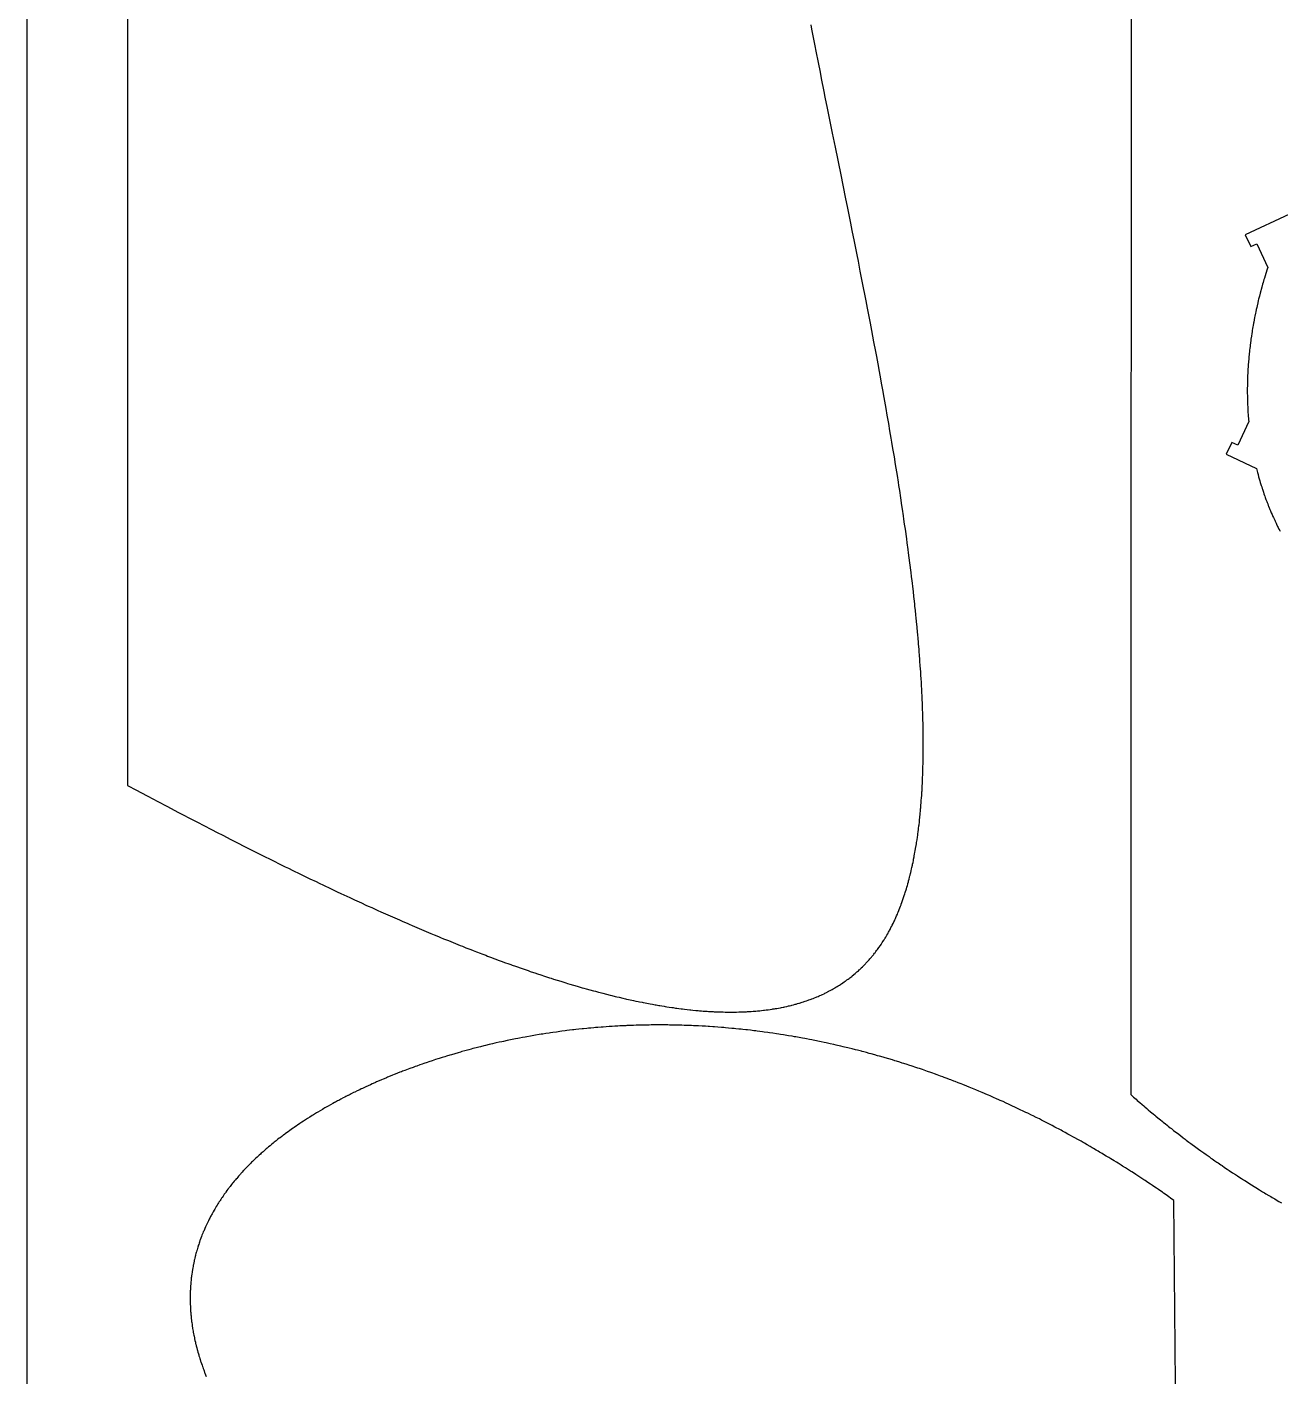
# Model space of a CAD drawing. Header units: metres. Extents: x 525 to 650, y -2 to 248.
# Drawn here: x 525.2 to 582.8, y 123.3 to 185.4 of the extents above; entities that cross this region are included whole.
import ezdxf

# ---------------------------------------------------------------- set-up
doc = ezdxf.new("R2010")
doc.units = ezdxf.units.M
doc.header["$MEASUREMENT"] = 0

msp = doc.modelspace()

# ---------------------------------------------------------------- linework, layer by layer
at = {"flags": 128}
for points in [[(650.1547, -2.443354), (650.1547, 247.556646), (525.1547, 247.556646), (525.1547, -2.443354), (650.1547, -2.443354)], [(529.786406, 232.59481), (529.78671, 150.501187)], [(575.99436, 202.850448), (575.971015, 136.268787)], [(529.78671, 150.501187), (530.198165, 150.282449), (530.403966, 150.173238), (530.712766, 150.009631), (531.176201, 149.764723), (531.588398, 149.547573), (531.794594, 149.439206), (532.104017, 149.276934), (532.413605, 149.115014), (532.568463, 149.034192), (532.878316, 148.872838), (533.033312, 148.792312), (533.265898, 148.671717), (533.679666, 148.457928), (533.88669, 148.351335), (534.19741, 148.191838), (534.508359, 148.03283), (534.663921, 147.953515), (534.940627, 147.812832), (535.079054, 147.742648), (535.286788, 147.637574), (535.598606, 147.480428), (535.910693, 147.323856), (536.06684, 147.245791), (536.379346, 147.090117), (536.535708, 147.012511), (536.770388, 146.8964), (537.048748, 146.759258), (537.18802, 146.690882), (537.397043, 146.588568), (537.710846, 146.435669), (538.024979, 146.283476), (538.182171, 146.207649), (538.461837, 146.073302), (538.601774, 146.00635), (538.811812, 145.906207), (539.127172, 145.756641), (539.442906, 145.607876), (539.600916, 145.5338), (539.882065, 145.402625), (540.022757, 145.337289), (540.233944, 145.239607), (540.445315, 145.142317), (540.551071, 145.093821), (540.762723, 144.997133), (540.86862, 144.948942), (541.027558, 144.87685), (541.310386, 144.749272), (541.451934, 144.685769), (541.664427, 144.590879), (541.877127, 144.496434), (541.983556, 144.449381), (542.196576, 144.35562), (542.303167, 144.308914), (542.463158, 144.239076), (542.652939, 144.156654), (542.747897, 144.115586), (542.890418, 144.054167), (543.104395, 143.962454), (543.318609, 143.871249), (543.425807, 143.825841), (543.640386, 143.735418), (543.747769, 143.690406), (543.908962, 143.623141), (544.100191, 143.543819), (544.195883, 143.504322), (544.339518, 143.445287), (544.555194, 143.357211), (544.771144, 143.269721), (544.879223, 143.226199), (545.095593, 143.139609), (545.203886, 143.096544), (545.366462, 143.03224), (545.583488, 142.947055), (545.692115, 142.904704), (545.855198, 142.841485), (546.018456, 142.778641), (546.100151, 142.747361), (546.275797, 142.680493), (546.363699, 142.647228), (546.495652, 142.597545), (546.693811, 142.52351), (546.892249, 142.450075), (546.991575, 142.413586), (547.190445, 142.341074), (547.28999, 142.305054), (547.439448, 142.251323), (547.485864, 142.234723), (547.650976, 142.176007), (547.733573, 142.146833), (547.857521, 142.103305), (548.043563, 142.038543), (548.229752, 141.974429), (548.322903, 141.942619), (548.47018, 141.892691), (548.543855, 141.867886), (548.654412, 141.830878), (548.820352, 141.775823), (548.986417, 141.721324), (549.069498, 141.694286), (549.217277, 141.646573), (549.291206, 141.622888), (549.402148, 141.587578), (549.568673, 141.535109), (549.735336, 141.483245), (549.818719, 141.457543), (549.967044, 141.412236), (550.041248, 141.38977), (550.152609, 141.356308), (550.319773, 141.306655), (550.487086, 141.257664), (550.570799, 141.23342), (550.719719, 141.19074), (550.794225, 141.169605), (550.906043, 141.138162), (551.073905, 141.09159), (551.24193, 141.045743), (551.326006, 141.023095), (551.475578, 140.983296), (551.550415, 140.963621), (551.662735, 140.934395), (551.831364, 140.891209), (552.000173, 140.848821), (552.084647, 140.827932), (552.234938, 140.791307), (552.31014, 140.773244), (552.423015, 140.746464), (552.592491, 140.707018), (552.705586, 140.681212), (552.762167, 140.668458), (552.847082, 140.649516), (552.998171, 140.61641), (553.073778, 140.600134), (553.187268, 140.576071), (553.300855, 140.552437), (553.357686, 140.540783), (553.471422, 140.517806), (553.528328, 140.506484), (553.613734, 140.489713), (553.765712, 140.460533), (553.841772, 140.446253), (553.95595, 140.425228), (554.070237, 140.404685), (554.127423, 140.394596), (554.241877, 140.374791), (554.299147, 140.365076), (554.385106, 140.350742), (554.487068, 140.334129), (554.538084, 140.325977), (554.614653, 140.313944), (554.729607, 140.296343), (554.844684, 140.279286), (554.90227, 140.270966), (555.017537, 140.254748), (555.075219, 140.246853), (555.161804, 140.235281), (555.277366, 140.220366), (555.335198, 140.213132), (555.42201, 140.202564), (555.552375, 140.187361), (555.668407, 140.174514), (555.726476, 140.16833), (555.81365, 140.159359), (555.944569, 140.1466), (556.061103, 140.135975), (556.119429, 140.13092), (556.206991, 140.123666), (556.294644, 140.116811), (556.338505, 140.113535), (556.427922, 140.10718), (556.472667, 140.104163), (556.539832, 140.099844), (556.640685, 140.093834), (556.741668, 140.088395), (556.792209, 140.085894), (556.893393, 140.081335), (556.944036, 140.07928), (557.020067, 140.076483), (557.032515, 140.076059), (557.150504, 140.0725), (557.209467, 140.071043), (557.297874, 140.069267), (557.386232, 140.067988), (557.430393, 140.067537), (557.518679, 140.067017), (557.562803, 140.06695), (557.628966, 140.067094), (557.717139, 140.067744), (557.761207, 140.068269), (557.827284, 140.069307), (557.926344, 140.071436), (558.004567, 140.07361), (558.043662, 140.074861), (558.102286, 140.076947), (558.190175, 140.080548), (558.278009, 140.084726), (558.321905, 140.087033), (558.399907, 140.091499), (558.438891, 140.093908), (558.438891, 140.093908), (558.497346, 140.097745), (558.58498, 140.104009), (558.672554, 140.11089), (558.716318, 140.114565), (558.794084, 140.121489), (558.832949, 140.125141), (558.891223, 140.130858), (558.978582, 140.13998), (559.065876, 140.149765), (559.1095, 140.154911), (559.187011, 140.164479), (559.225748, 140.169467), (559.283827, 140.177208), (559.37089, 140.189408), (559.457884, 140.202325), (559.501354, 140.209056), (559.578592, 140.221477), (559.617189, 140.227909), (559.675058, 140.237835), (559.761801, 140.253362), (559.848469, 140.269665), (559.891775, 140.278113), (559.963908, 140.292635), (559.999954, 140.300107), (560.053998, 140.311581), (560.135005, 140.329399), (560.215942, 140.347959), (560.256383, 140.35752), (560.337211, 140.377215), (560.377598, 140.387353), (560.438142, 140.402925), (560.450245, 140.406092), (560.529763, 140.42736), (560.569405, 140.438264), (560.628721, 140.454959), (560.687859, 140.472064), (560.717361, 140.480772), (560.77623, 140.498498), (560.805597, 140.507518), (560.849562, 140.521244), (560.908021, 140.539916), (560.937182, 140.549411), (560.980837, 140.563853), (561.046123, 140.585969), (561.120115, 140.611799), (561.156996, 140.624981), (561.21217, 140.645093), (561.267168, 140.665611), (561.294601, 140.676025), (561.349332, 140.697161), (561.37663, 140.707884), (561.417493, 140.724165), (561.489885, 140.753691), (561.525959, 140.768736), (561.579917, 140.791658), (561.633689, 140.815008), (561.660505, 140.826845), (561.713996, 140.850845), (561.740671, 140.863009), (561.780594, 140.881459), (561.851302, 140.914874), (561.886528, 140.931878), (561.939205, 140.957757), (561.991687, 140.984088), (562.017854, 140.997424), (562.070039, 141.024438), (562.096057, 141.038117), (562.134991, 141.058853), (562.199627, 141.093994), (562.231827, 141.111839), (562.279976, 141.138953), (562.327945, 141.166484), (562.351861, 141.180408), (562.399555, 141.208572), (562.423334, 141.222814), (562.458915, 141.244377), (562.506194, 141.273504), (562.529763, 141.28823), (562.565029, 141.310523), (562.617729, 141.344425), (562.628239, 141.351271), (562.660057, 141.372173), (562.723226, 141.414465), (562.785775, 141.457406), (562.82713, 141.486393), (562.854547, 141.505878), (562.909016, 141.545231), (562.96971, 141.590112), (563.00983, 141.620391), (563.036425, 141.640736), (563.089252, 141.681806), (563.128554, 141.712941), (563.154604, 141.733856), (563.206341, 141.776065), (563.232029, 141.797359), (563.283042, 141.840325), (563.333575, 141.883794), (563.366996, 141.913053), (563.389159, 141.932683), (563.433199, 141.97224), (563.470624, 142.00644), (563.49542, 142.0294), (563.544644, 142.075708), (563.569071, 142.099054), (563.617557, 142.146132), (563.665554, 142.193722), (563.69728, 142.225733), (563.71831, 142.2472), (563.760082, 142.290436), (563.783409, 142.314933), (563.829698, 142.364309), (563.875502, 142.414192), (563.905769, 142.44773), (563.925827, 142.470213), (563.965657, 142.515479), (564.01001, 142.56688), (564.039311, 142.601427), (564.058725, 142.624583), (564.097271, 142.671193), (564.12593, 142.706411), (564.144919, 142.730013), (564.182611, 142.777514), (564.201316, 142.801412), (564.238442, 142.849505), (564.275192, 142.897992), (564.299483, 142.930536), (564.315584, 142.952328), (564.347563, 142.996146), (564.351236, 143.001224), (564.37761, 143.037975), (564.395046, 143.062548), (564.429566, 143.111862), (564.446651, 143.136604), (564.480477, 143.186256), (564.513846, 143.236129), (564.535841, 143.269499), (564.579235, 143.33653), (564.60293, 143.373819), (564.618594, 143.398743), (564.649605, 143.448745), (564.664953, 143.473822), (564.695339, 143.524128), (564.725313, 143.574634), (564.745069, 143.608415), (564.784044, 143.676238), (564.805656, 143.71454), (564.819941, 143.740134), (564.848217, 143.791465), (564.86221, 143.817202), (564.889909, 143.868813), (564.917231, 143.920609), (564.935237, 143.95524), (564.970761, 144.024741), (564.990459, 144.063973), (565.029253, 144.14273), (565.067256, 144.221871), (565.09216, 144.274842), (565.108573, 144.310248), (565.140952, 144.381277), (565.158905, 144.421357), (565.194261, 144.501785), (565.228891, 144.582566), (565.251583, 144.636612), (565.266537, 144.672727), (565.296033, 144.745158), (565.312387, 144.786015), (565.344586, 144.867978), (565.376119, 144.950264), (565.396777, 145.005299), (565.410388, 145.042067), (565.437232, 145.115787), (565.453037, 145.159962), (565.484117, 145.248569), (565.514503, 145.337514), (565.534381, 145.396995), (565.547466, 145.43673), (565.573242, 145.516392), (565.592494, 145.577135), (565.605146, 145.617653), (565.630019, 145.698746), (565.642242, 145.739319), (565.666271, 145.820518), (565.689752, 145.901787), (565.705108, 145.956003), (565.715214, 145.992164), (565.735118, 146.064525), (565.746611, 146.107021), (565.769185, 146.192064), (565.791218, 146.277176), (565.805611, 146.333954), (565.815077, 146.371822), (565.833704, 146.447596), (565.844004, 146.490242), (565.864229, 146.57558), (565.88396, 146.66098), (565.896845, 146.717947), (565.92198, 146.831961), (565.931192, 146.874743), (565.931192, 146.874743), (565.949271, 146.96035), (565.966898, 147.046014), (565.978403, 147.103155), (566.00083, 147.217509), (566.009043, 147.260416), (566.025154, 147.346271), (566.040848, 147.432177), (566.051084, 147.489477), (566.071018, 147.604143), (566.092608, 147.733248), (566.10652, 147.819379), (566.115584, 147.876826), (566.133216, 147.991781), (566.152277, 148.121204), (566.164538, 148.207541), (566.172517, 148.265124), (566.188014, 148.380348), (566.199241, 148.466815), (566.20654, 148.524483), (566.220699, 148.639875), (566.227561, 148.697598), (566.24086, 148.813098), (566.253599, 148.928667), (566.261787, 149.005752), (566.267112, 149.057159), (566.277446, 149.160012), (566.285843, 149.246834), (566.291279, 149.304736), (566.301767, 149.420589), (566.306822, 149.478538), (566.316558, 149.594485), (566.325804, 149.710493), (566.331701, 149.787866), (566.342865, 149.942689), (566.348782, 150.029823), (566.352584, 150.08793), (566.35985, 150.204187), (566.363315, 150.262336), (566.369917, 150.378677), (566.376085, 150.495071), (566.37996, 150.572697), (566.387152, 150.728019), (566.390876, 150.815429), (566.393231, 150.873717), (566.397641, 150.990332), (566.403516, 151.165348), (566.406948, 151.282086), (566.409025, 151.359937), (566.412679, 151.515703), (566.414342, 151.597878), (566.417131, 151.762296), (566.419217, 151.926803), (566.420224, 152.036522), (566.420728, 152.10969), (566.421339, 152.256076), (566.42139, 152.280785), (566.421454, 152.371367), (566.420995, 152.552445), (566.419773, 152.733409), (566.418543, 152.853991), (566.417542, 152.934352), (566.415114, 153.095011), (566.413554, 153.182608), (566.409944, 153.35773), (566.405693, 153.532757), (566.40251, 153.649391), (566.400236, 153.727124), (566.395329, 153.882536), (566.392361, 153.969925), (566.385985, 154.144638), (566.379033, 154.319266), (566.374085, 154.435638), (566.370649, 154.513198), (566.363452, 154.668272), (566.359216, 154.755474), (566.350348, 154.929818), (566.340958, 155.104084), (566.334414, 155.22022), (566.320659, 155.452393), (566.315275, 155.539424), (566.304148, 155.713434), (566.292547, 155.887373), (566.284554, 156.003295), (566.267963, 156.235048), (566.261536, 156.321925), (566.248352, 156.49563), (566.234737, 156.669271), (566.225425, 156.784997), (566.206245, 157.016367), (566.198865, 157.103103), (566.183804, 157.276531), (566.168348, 157.449899), (566.157828, 157.565447), (566.136279, 157.796466), (566.111245, 158.056245), (566.094101, 158.229364), (566.082473, 158.344748), (566.05875, 158.575445), (566.040557, 158.748409), (566.028241, 158.863691), (566.003167, 159.094188), (565.990412, 159.209405), (565.964474, 159.439774), (565.937978, 159.670061), (565.92001, 159.823541), (565.907899, 159.925841), (565.883363, 160.130395), (565.862342, 160.302941), (565.848169, 160.417947), (565.819444, 160.647904), (565.804897, 160.762856), (565.775436, 160.992704), (565.745498, 161.222482), (565.72528, 161.375628), (565.684236, 161.681832), (565.660799, 161.85402), (565.645038, 161.968791), (565.613193, 162.198286), (565.597111, 162.31301), (565.564633, 162.542412), (565.531746, 162.771753), (565.509598, 162.924615), (565.46478, 163.230259), (565.43927, 163.40214), (565.387617, 163.745808), (565.335145, 164.089355), (565.299722, 164.318321), (565.275914, 164.470936), (565.227848, 164.776101), (565.200553, 164.947717), (565.145418, 165.29087), (565.089578, 165.633918), (565.051971, 165.862561), (565.026734, 166.014965), (564.975874, 166.319715), (564.947042, 166.491105), (564.888913, 166.833814), (564.830177, 167.176434), (564.790694, 167.404799), (564.76423, 167.557021), (564.710971, 167.861417), (564.680823, 168.032611), (564.620126, 168.374941), (564.558914, 168.717194), (564.517827, 168.945321), (564.43501, 169.401481), (564.40374, 169.57251), (564.340862, 169.914517), (564.277548, 170.256459), (564.235105, 170.484385), (564.149679, 170.940159), (564.052758, 171.452784), (563.987689, 171.794466), (563.944117, 172.022226), (563.856531, 172.47768), (563.790474, 172.819217), (563.74627, 173.046883), (563.657482, 173.502159), (563.612908, 173.72977), (563.523422, 174.184943), (563.433516, 174.640054), (563.373364, 174.943429), (563.252592, 175.550111), (563.150258, 176.061934), (563.081844, 176.403122), (562.944628, 177.085439), (562.841439, 177.597136), (562.634591, 178.62046), (562.375757, 179.899575), (562.246509, 180.539156), (562.091798, 181.306705), (562.014673, 181.690506), (561.912151, 182.202272), (561.861047, 182.458171), (561.742284, 183.05532), (561.683188, 183.353925), (561.594953, 183.801876), (561.494767, 184.313889), (561.444944, 184.569924), (561.370553, 184.954013), (561.296577, 185.338146), (561.259747, 185.530229)], [(583.282261, 176.814396), (581.250004, 175.866739), (581.503575, 175.322954), (581.775467, 175.449739), (582.282609, 174.36217), (582.257256, 174.284979), (582.24054, 174.233479), (582.207555, 174.13039), (582.191287, 174.078801), (582.159198, 173.975538), (582.127709, 173.872164), (582.10705, 173.803189), (582.066532, 173.665102), (582.046674, 173.595992), (582.007764, 173.457647), (581.93317, 173.180487), (581.897491, 173.041692), (581.862895, 172.902767), (581.846004, 172.833259), (581.821176, 172.728944), (581.789026, 172.589763), (581.77336, 172.520135), (581.750372, 172.41565), (581.728001, 172.311117), (581.717046, 172.258833), (581.688588, 172.119361), (581.674772, 172.0496), (581.654563, 171.944932), (581.634976, 171.840233), (581.625415, 171.787874), (581.60676, 171.68314), (581.597666, 171.630765), (581.584318, 171.552196), (581.567067, 171.447424), (581.558676, 171.395035), (581.546384, 171.316447), (581.528606, 171.198562), (581.508567, 171.058846), (581.498967, 170.988992), (581.485093, 170.884218), (581.471851, 170.779457), (581.465467, 170.727082), (581.453175, 170.622348), (581.447266, 170.56999), (581.438701, 170.491464), (581.427838, 170.386788), (581.422645, 170.334462), (581.415155, 170.255989), (581.404593, 170.13832), (581.395884, 170.033771), (581.39177, 169.981513), (581.385899, 169.90315), (581.37777, 169.785661), (581.370456, 169.668243), (581.367105, 169.609562), (581.359977, 169.47055), (581.356844, 169.401089), (581.352684, 169.296959), (581.349172, 169.192904), (581.34766, 169.140906), (581.345124, 169.036974), (581.3441, 168.985039), (581.34287, 168.90718), (581.3418, 168.803448), (581.341511, 168.751617), (581.341383, 168.673917), (581.341883, 168.557475), (581.343025, 168.454083), (581.343843, 168.402428), (581.345377, 168.324998), (581.348374, 168.208975), (581.352207, 168.093104), (581.354437, 168.035227), (581.358919, 167.932434), (581.361409, 167.881086), (581.365455, 167.804128), (581.372224, 167.688834), (581.379837, 167.573718), (581.383959, 167.516229), (581.392838, 167.401392), (581.397595, 167.344046), (581.405128, 167.258118), (580.897986, 166.170549), (580.626094, 166.297335), (580.372523, 165.75355), (581.761865, 165.105689), (581.810584, 164.913507), (581.835966, 164.817791), (581.86203, 164.72233), (581.875318, 164.674697), (581.902409, 164.579626), (581.916211, 164.53219), (581.937236, 164.461161), (581.96587, 164.366693), (581.980445, 164.319562), (582.00263, 164.248994), (582.025202, 164.178584), (582.036634, 164.143439), (582.067594, 164.049912), (582.083333, 164.003257), (582.107266, 163.93341), (582.131588, 163.863728), (582.143896, 163.82895), (582.168804, 163.759518), (582.181404, 163.724865), (582.200488, 163.672966), (582.234959, 163.58094), (582.252456, 163.535041), (582.279028, 163.46634), (582.305993, 163.397815), (582.319622, 163.363619), (582.347177, 163.295362), (582.361102, 163.261301), (582.382174, 163.210294), (582.410616, 163.142445), (582.424984, 163.10859), (582.446723, 163.057894), (582.479747, 162.982046), (582.519537, 162.892462), (582.539696, 162.847797), (582.570265, 162.780959), (582.601231, 162.714315), (582.616864, 162.681066), (582.648427, 162.614715), (582.664358, 162.581614), (582.688441, 162.532055), (582.720902, 162.466152), (582.737282, 162.433275), (582.762039, 162.384056), (582.799597, 162.310442), (582.833407, 162.245226), (582.850462, 162.212696)], [(577.964096, 131.393236), (577.80594, 131.505121), (577.726743, 131.560815), (577.607799, 131.644045), (577.488676, 131.7269), (577.429047, 131.768186), (577.309655, 131.850478), (577.249892, 131.891483), (577.160163, 131.952814), (577.040366, 132.034259), (576.9804, 132.07484), (576.890367, 132.135534), (576.755126, 132.226176), (576.63472, 132.306344), (576.574448, 132.346286), (576.483957, 132.40602), (576.348027, 132.49522), (576.211867, 132.583937), (576.1437, 132.628114), (576.022372, 132.706353), (575.961639, 132.745329), (575.870455, 132.803612), (575.733484, 132.890633), (575.596281, 132.977166), (575.527592, 133.02025), (575.390038, 133.106051), (575.321174, 133.148768), (575.217768, 133.212613), (575.054091, 133.312941), (574.972129, 133.362846), (574.849031, 133.437378), (574.725746, 133.51152), (574.664033, 133.548445), (574.540468, 133.621999), (574.478615, 133.658629), (574.385748, 133.71339), (574.26176, 133.786061), (574.199695, 133.822248), (574.10651, 133.876344), (573.966533, 133.95707), (573.841908, 134.028406), (573.779524, 134.063925), (573.685859, 134.117017), (573.545162, 134.196234), (573.404223, 134.274947), (573.333662, 134.314113), (573.166166, 134.406445), (573.082291, 134.452343), (572.956316, 134.520855), (572.83015, 134.588963), (572.766994, 134.622866), (572.640537, 134.690366), (572.577235, 134.723965), (572.482193, 134.774171), (572.355299, 134.840757), (572.291778, 134.873897), (572.196407, 134.923415), (572.053143, 134.99726), (571.925588, 135.062464), (571.861738, 135.094912), (571.765869, 135.14339), (571.621858, 135.215672), (571.477597, 135.287429), (571.405373, 135.323111), (571.233923, 135.407165), (571.148065, 135.448914), (571.019112, 135.511189), (570.889958, 135.573045), (570.825306, 135.603815), (570.695852, 135.66504), (570.631049, 135.695495), (570.53375, 135.740978), (570.403841, 135.801252), (570.33881, 135.831229), (570.241169, 135.875996), (570.094492, 135.942697), (569.963896, 136.001533), (569.898522, 136.03079), (569.800364, 136.074475), (569.65291, 136.139548), (569.505195, 136.204075), (569.431239, 136.236134), (569.299601, 136.292787), (569.233704, 136.320951), (569.134761, 136.362993), (568.986127, 136.425596), (568.837228, 136.487644), (568.762679, 136.51846), (568.613382, 136.579674), (568.538633, 136.610072), (568.426385, 136.655405), (568.248697, 136.7264), (568.159711, 136.761601), (568.026055, 136.81403), (567.892185, 136.866012), (567.82517, 136.891834), (567.690978, 136.943141), (567.623801, 136.968625), (567.522934, 137.006639), (567.388255, 137.056928), (567.320835, 137.081902), (567.219602, 137.119149), (567.067522, 137.174538), (566.932107, 137.223285), (566.864317, 137.247487), (566.76253, 137.283573), (566.609615, 137.337215), (566.456421, 137.39027), (566.379718, 137.416577), (566.243184, 137.46298), (566.174833, 137.486007), (566.072202, 137.520327), (565.918018, 137.571311), (565.76355, 137.621698), (565.686208, 137.646667), (565.531309, 137.696154), (565.453752, 137.720671), (565.337281, 137.757164), (565.187499, 137.803518), (565.112507, 137.826484), (564.999892, 137.860667), (564.830684, 137.911342), (564.661131, 137.961296), (564.576224, 137.986001), (564.40615, 138.034866), (564.320982, 138.059024), (564.193066, 138.094919), (564.022203, 138.142135), (563.936639, 138.165467), (563.808127, 138.200117), (563.679415, 138.23435), (563.614984, 138.251309), (563.581511, 138.260073), (563.455117, 138.292879), (563.391905, 138.309116), (563.297067, 138.333263), (563.154767, 138.369015), (563.012415, 138.404206), (562.941219, 138.421591), (562.798789, 138.455939), (562.727554, 138.472902), (562.620677, 138.498084), (562.478129, 138.531168), (562.406835, 138.547499), (562.29987, 138.571732), (562.139366, 138.607489), (562.013486, 138.635024), (561.95053, 138.648627), (561.856078, 138.668827), (561.714356, 138.698665), (561.572582, 138.727948), (561.501676, 138.742381), (561.359825, 138.770832), (561.28888, 138.784848), (561.182438, 138.805613), (561.040471, 138.832813), (560.969468, 138.846205), (560.862938, 138.866031), (560.70309, 138.895183), (560.560947, 138.920505), (560.489856, 138.932956), (560.383196, 138.951373), (560.22315, 138.978409), (560.063039, 139.004739), (559.982959, 139.017639), (559.840553, 139.040135), (559.769331, 139.051174), (559.662473, 139.06747), (559.50213, 139.091324), (559.341722, 139.114468), (559.261494, 139.125774), (559.100986, 139.147854), (559.020708, 139.158627), (558.900259, 139.174453), (558.773326, 139.190693), (558.709845, 139.198647), (558.614602, 139.210368), (558.471695, 139.22748), (558.328735, 139.244027), (558.257235, 139.252089), (558.114196, 139.267788), (558.042657, 139.275425), (557.935324, 139.286615), (557.792166, 139.301039), (557.720567, 139.308038), (557.613145, 139.31827), (557.451955, 139.333018), (557.308618, 139.345521), (557.23693, 139.35156), (557.129373, 139.360349), (556.967981, 139.37293), (556.806522, 139.384788), (556.725767, 139.390445), (556.582161, 139.400053), (556.510337, 139.404642), (556.402578, 139.411255), (556.240881, 139.420569), (556.079117, 139.429152), (555.998209, 139.433169), (555.998209, 139.433169), (555.836343, 139.440655), (555.755384, 139.444122), (555.633914, 139.44898), (555.489899, 139.4542), (555.417871, 139.456592), (555.309804, 139.459907), (555.147646, 139.464264), (554.985419, 139.46788), (554.90428, 139.469409), (554.741949, 139.471911), (554.660758, 139.472883), (554.538938, 139.473991), (554.394509, 139.474759), (554.322274, 139.474922), (554.213895, 139.474888), (554.051268, 139.474212), (553.888571, 139.472782), (553.807197, 139.471784), (553.644394, 139.469221), (553.562967, 139.467655), (553.440792, 139.464951), (553.280849, 139.460765), (553.200852, 139.458396), (553.080824, 139.454498), (552.960758, 139.450185), (552.90071, 139.447872), (552.780586, 139.442934), (552.720509, 139.440309), (552.630375, 139.436174), (552.510162, 139.430295), (552.450042, 139.427197), (552.359842, 139.422354), (552.224501, 139.414645), (552.104156, 139.407343), (552.043968, 139.403534), (551.953669, 139.39762), (551.818177, 139.388302), (551.682636, 139.378445), (551.614846, 139.373314), (551.597577, 139.371985), (551.434597, 139.359015), (551.326057, 139.349946), (551.253748, 139.343712), (551.109252, 139.330792), (551.000985, 139.320708), (550.928859, 139.313798), (550.784726, 139.299528), (550.712721, 139.292167), (550.568831, 139.276998), (550.425102, 139.261229), (550.329373, 139.250384), (550.265593, 139.243006), (550.138129, 139.227897), (550.016781, 139.213059), (549.935947, 139.202928), (549.774433, 139.182096), (549.693753, 139.171395), (549.532547, 139.14942), (549.371547, 139.126684), (549.264327, 139.111103), (549.192898, 139.100528), (549.050161, 139.078927), (548.907587, 139.056725), (548.83636, 139.045398), (548.729597, 139.028125), (548.569623, 139.001581), (548.409854, 138.974276), (548.330046, 138.960337), (548.170586, 138.931886), (548.090933, 138.917375), (547.97155, 138.895251), (547.830209, 138.868472), (547.759599, 138.854857), (547.653761, 138.83415), (547.495177, 138.802452), (547.336798, 138.769987), (547.257687, 138.753467), (547.099619, 138.719851), (547.020663, 138.702754), (546.902326, 138.676748), (546.762226, 138.645366), (546.692238, 138.629446), (546.587333, 138.605279), (546.430149, 138.568385), (546.273173, 138.530716), (546.194764, 138.51159), (546.038103, 138.472754), (545.959852, 138.453044), (545.842573, 138.423114), (545.686386, 138.382522), (545.608371, 138.361932), (545.491449, 138.330679), (545.374645, 138.298984), (545.316289, 138.28297), (545.178081, 138.244568), (545.10904, 138.225132), (545.005559, 138.195685), (544.850515, 138.15085), (544.695687, 138.105216), (544.618354, 138.082098), (544.46385, 138.03526), (544.38668, 138.011538), (544.271027, 137.975576), (544.134116, 137.932362), (544.065726, 137.910514), (543.963222, 137.877439), (543.809651, 137.827142), (543.656303, 137.776018), (543.579713, 137.750144), (543.426701, 137.697772), (543.35028, 137.671272), (543.235754, 137.631127), (543.100186, 137.582932), (543.03247, 137.558582), (542.930981, 137.521742), (542.778941, 137.465764), (542.627135, 137.408921), (542.55132, 137.380172), (542.450325, 137.341499), (542.399867, 137.322015), (542.32423, 137.292606), (542.210887, 137.248075), (542.110251, 137.208071), (542.059974, 137.187919), (541.984608, 137.157503), (541.871674, 137.111453), (541.758879, 137.064888), (541.702534, 137.041412), (541.602451, 136.999354), (541.552452, 136.97817), (541.477506, 136.946199), (541.365205, 136.897801), (541.253049, 136.848868), (541.197025, 136.824199), (541.097517, 136.780009), (541.047807, 136.757753), (540.973296, 136.724165), (540.861655, 136.673321), (540.750164, 136.62192), (540.694476, 136.596008), (540.595569, 136.549593), (540.546162, 136.526215), (540.472107, 136.490936), (540.361157, 136.437533), (540.250364, 136.383542), (540.195027, 136.356324), (540.084474, 136.301438), (540.029257, 136.273768), (539.94651, 136.231978), (539.931005, 136.224104), (539.836206, 136.175658), (539.788901, 136.151287), (539.718061, 136.114544), (539.612069, 136.059008), (539.506403, 136.002961), (539.453692, 135.974744), (539.357176, 135.922626), (539.309023, 135.896402), (539.236925, 135.856859), (539.129078, 135.797074), (539.021594, 135.736719), (538.967989, 135.706325), (538.872921, 135.651934), (538.825497, 135.624565), (538.7545, 135.583292), (538.648321, 135.520886), (538.542526, 135.457877), (538.489774, 135.426144), (538.396235, 135.369349), (538.349583, 135.340767), (538.279753, 135.297661), (538.175345, 135.232472), (538.071348, 135.166639), (538.019505, 135.133478), (537.927599, 135.074116), (537.881773, 135.044237), (537.813192, 134.999169), (537.710684, 134.930995), (537.608618, 134.862127), (537.557754, 134.827428), (537.456366, 134.757495), (537.405844, 134.722258), (537.33028, 134.669059), (537.241066, 134.605468), (537.1966, 134.573451), (537.130081, 134.525144), (537.063779, 134.476496), (537.03071, 134.452043), (536.964738, 134.402876), (536.931836, 134.378161), (536.882588, 134.340923), (536.806235, 134.282597), (536.768175, 134.25325), (536.711234, 134.208996), (536.626161, 134.142085), (536.541498, 134.074528), (536.499323, 134.040503), (536.48579, 134.029533), (536.48579, 134.029533), (536.42361, 133.978789), (536.392643, 133.953309), (536.346348, 133.914952), (536.277257, 133.857107), (536.208591, 133.798887), (536.174419, 133.769635), (536.106398, 133.710847), (536.07255, 133.681309), (536.021984, 133.636822), (535.940323, 133.564045), (535.899741, 133.527438), (535.83918, 133.472252), (535.778997, 133.416732), (535.749049, 133.388846), (535.689441, 133.332819), (535.659781, 133.304678), (535.615475, 133.262306), (535.563249, 133.211835), (535.537253, 133.186497), (535.498406, 133.14836), (535.440468, 133.09086), (535.382934, 133.033005), (535.354319, 133.003942), (535.297397, 132.945547), (535.269091, 132.916213), (535.226826, 132.87204), (535.177039, 132.819419), (535.152271, 132.792998), (535.115275, 132.753228), (535.060138, 132.693259), (535.005432, 132.632909), (534.978242, 132.60259), (534.924192, 132.541663), (534.897333, 132.511053), (534.857252, 132.464954), (534.810076, 132.41003), (534.786622, 132.38245), (534.75161, 132.340931), (534.699473, 132.278316), (534.647801, 132.215291), (534.62214, 132.183624), (534.571172, 132.119979), (534.545866, 132.087998), (534.508133, 132.03983), (534.463763, 131.982431), (534.441723, 131.953604), (534.408844, 131.910204), (534.359939, 131.84474), (534.311534, 131.778834), (534.287521, 131.745714), (534.239878, 131.679136), (534.216249, 131.645677), (534.181049, 131.595274), (534.134574, 131.527666), (534.111535, 131.493688), (534.077226, 131.442499), (534.043219, 131.391044), (534.02633, 131.365216), (533.991546, 131.31143), (533.974279, 131.284427), (533.948535, 131.243785), (533.910276, 131.182506), (533.872449, 131.120847), (533.8537, 131.089873), (533.816531, 131.027633), (533.798113, 130.996367), (533.770696, 130.949283), (533.766313, 130.941696), (533.72573, 130.870602), (533.705705, 130.834955), (533.676003, 130.781358), (533.646705, 130.727609), (533.632207, 130.700678), (533.603514, 130.646701), (533.58932, 130.619655), (533.568219, 130.579014), (533.540441, 130.524693), (533.526704, 130.497474), (533.506291, 130.456574), (533.476103, 130.395062), (533.444426, 130.329129), (533.42881, 130.296079), (533.405666, 130.246398), (533.37158, 130.17164), (533.338253, 130.096595), (533.321875, 130.058965), (533.289692, 129.983489), (533.273887, 129.945642), (533.25054, 129.888737), (533.223431, 129.821082), (533.210105, 129.787168), (533.190403, 129.73619), (533.161496, 129.659478), (533.133369, 129.582472), (533.119599, 129.543858), (533.092648, 129.466409), (533.079467, 129.427573), (533.060066, 129.36918), (533.042267, 129.314239), (533.033516, 129.286712), (533.020572, 129.245353), (533.001575, 129.183157), (532.983079, 129.120772), (532.974019, 129.089509), (532.95628, 129.026838), (532.947599, 128.995432), (532.934817, 128.948232), (532.91822, 128.885131), (532.910113, 128.853508), (532.898192, 128.805983), (532.880852, 128.734492), (532.865987, 128.670738), (532.858748, 128.638788), (532.848132, 128.590771), (532.832758, 128.518539), (532.818043, 128.446058), (532.810934, 128.409723), (532.807625, 128.392492), (532.801126, 128.358025), (532.788605, 128.28908), (532.776717, 128.220123), (532.769141, 128.174145), (532.764246, 128.143489), (532.754827, 128.082171), (532.744821, 128.013176), (532.738495, 127.967172), (532.734431, 127.9365), (532.72667, 127.875148), (532.721168, 127.829128), (532.717652, 127.798445), (532.710982, 127.737072), (532.707829, 127.706381), (532.701881, 127.644993), (532.696413, 127.583596), (532.693033, 127.542658), (532.686907, 127.460772), (532.682864, 127.399345), (532.680431, 127.358389), (532.676191, 127.276464), (532.674384, 127.235496), (532.671391, 127.153546), (532.669224, 127.07158), (532.668236, 127.016926), (532.66778, 126.980487), (532.667351, 126.907598), (532.667491, 126.846087), (532.667837, 126.805076), (532.669137, 126.72304), (532.670089, 126.682016), (532.672596, 126.599956), (532.675904, 126.51788), (532.678553, 126.463154), (532.680515, 126.426666), (532.68491, 126.353681), (532.690009, 126.279579), (532.693765, 126.23017), (532.696428, 126.197228), (532.702131, 126.131335), (532.706738, 126.081909), (532.709967, 126.048955), (532.7168, 125.98304), (532.720405, 125.950078), (532.727988, 125.884146), (532.736069, 125.818203), (532.741732, 125.774236), (532.753718, 125.686286), (532.754948, 125.677611), (532.761927, 125.629466), (532.766718, 125.597414), (532.776631, 125.533416), (532.781751, 125.50147), (532.792317, 125.437683), (532.803313, 125.374036), (532.810881, 125.331681), (532.826581, 125.247153), (532.838345, 125.186443), (532.846401, 125.146038), (532.863018, 125.065393), (532.871578, 125.025152), (532.889196, 124.944832), (532.907471, 124.864724), (532.920016, 124.811437), (532.928539, 124.775963), (532.945965, 124.70514), (532.96106, 124.645509), (532.97132, 124.60582), (532.992311, 124.526593), (533.00304, 124.487055), (533.024962, 124.40813), (533.047497, 124.329404), (533.062857, 124.277029), (533.073247, 124.242161), (533.094381, 124.17254), (533.112578, 124.113915), (533.124895, 124.074892), (533.149968, 123.996989), (533.162724, 123.958108), (533.18867, 123.880488), (533.18867, 123.880488), (533.215192, 123.803054), (533.233191, 123.751535), (533.24533, 123.717234), (533.269942, 123.64874), (533.291053, 123.59106), (533.305302, 123.552664), (533.334214, 123.476005), (533.348877, 123.437742), (533.378613, 123.361351), (533.408894, 123.285136)], [(575.971015, 136.268787), (576.053585, 136.195659), (576.108723, 136.147046), (576.219218, 136.050154), (576.274575, 136.001875), (576.385506, 135.905649), (576.496728, 135.809866), (576.571038, 135.746256), (576.620649, 135.703959), (576.720043, 135.619626), (576.776052, 135.572342), (576.888288, 135.478105), (577.000813, 135.384308), (577.07599, 135.32202), (577.126179, 135.280604), (577.226727, 135.198031), (577.340115, 135.10555), (577.415866, 135.044139), (577.466438, 135.003306), (577.567751, 134.921899), (577.643884, 134.86107), (577.69471, 134.820625), (577.796531, 134.739993), (577.847526, 134.699805), (577.949685, 134.619688), (578.052069, 134.539913), (578.120449, 134.48692), (578.25751, 134.38139), (578.387978, 134.281781), (578.475156, 134.215678), (578.533363, 134.171743), (578.649988, 134.084198), (578.737642, 134.018822), (578.796167, 133.975371), (578.913426, 133.888793), (578.972162, 133.845665), (579.089843, 133.759729), (579.207805, 133.674222), (579.286602, 133.617454), (579.339203, 133.579714), (579.44457, 133.504488), (579.578242, 133.409762), (579.667553, 133.346911), (579.727181, 133.305143), (579.846645, 133.221926), (579.936426, 133.159792), (579.996367, 133.118502), (580.116458, 133.036239), (580.176608, 132.995267), (580.297115, 132.913639), (580.417899, 132.832434), (580.498575, 132.778531), (580.660297, 132.671289), (580.797132, 132.581385), (580.888549, 132.521745), (580.94958, 132.482117), (581.071849, 132.403174), (581.163731, 132.344243), (581.225071, 132.305086), (581.347958, 132.227087), (581.409505, 132.188245), (581.532804, 132.110873), (581.656377, 132.03392), (581.738911, 131.982849), (581.904344, 131.881265), (582.044306, 131.796129), (582.137806, 131.739664), (582.200224, 131.702151), (582.325266, 131.627436), (582.419226, 131.571672), (582.481951, 131.534626), (582.607605, 131.460845), (582.670533, 131.42411), (582.796595, 131.35095), (582.922928, 131.278204)], [(578.44328, 77.357254), (577.964096, 131.393236)]]:
    msp.add_lwpolyline(points, dxfattribs=at)

doc.saveas('drawing.dxf')
